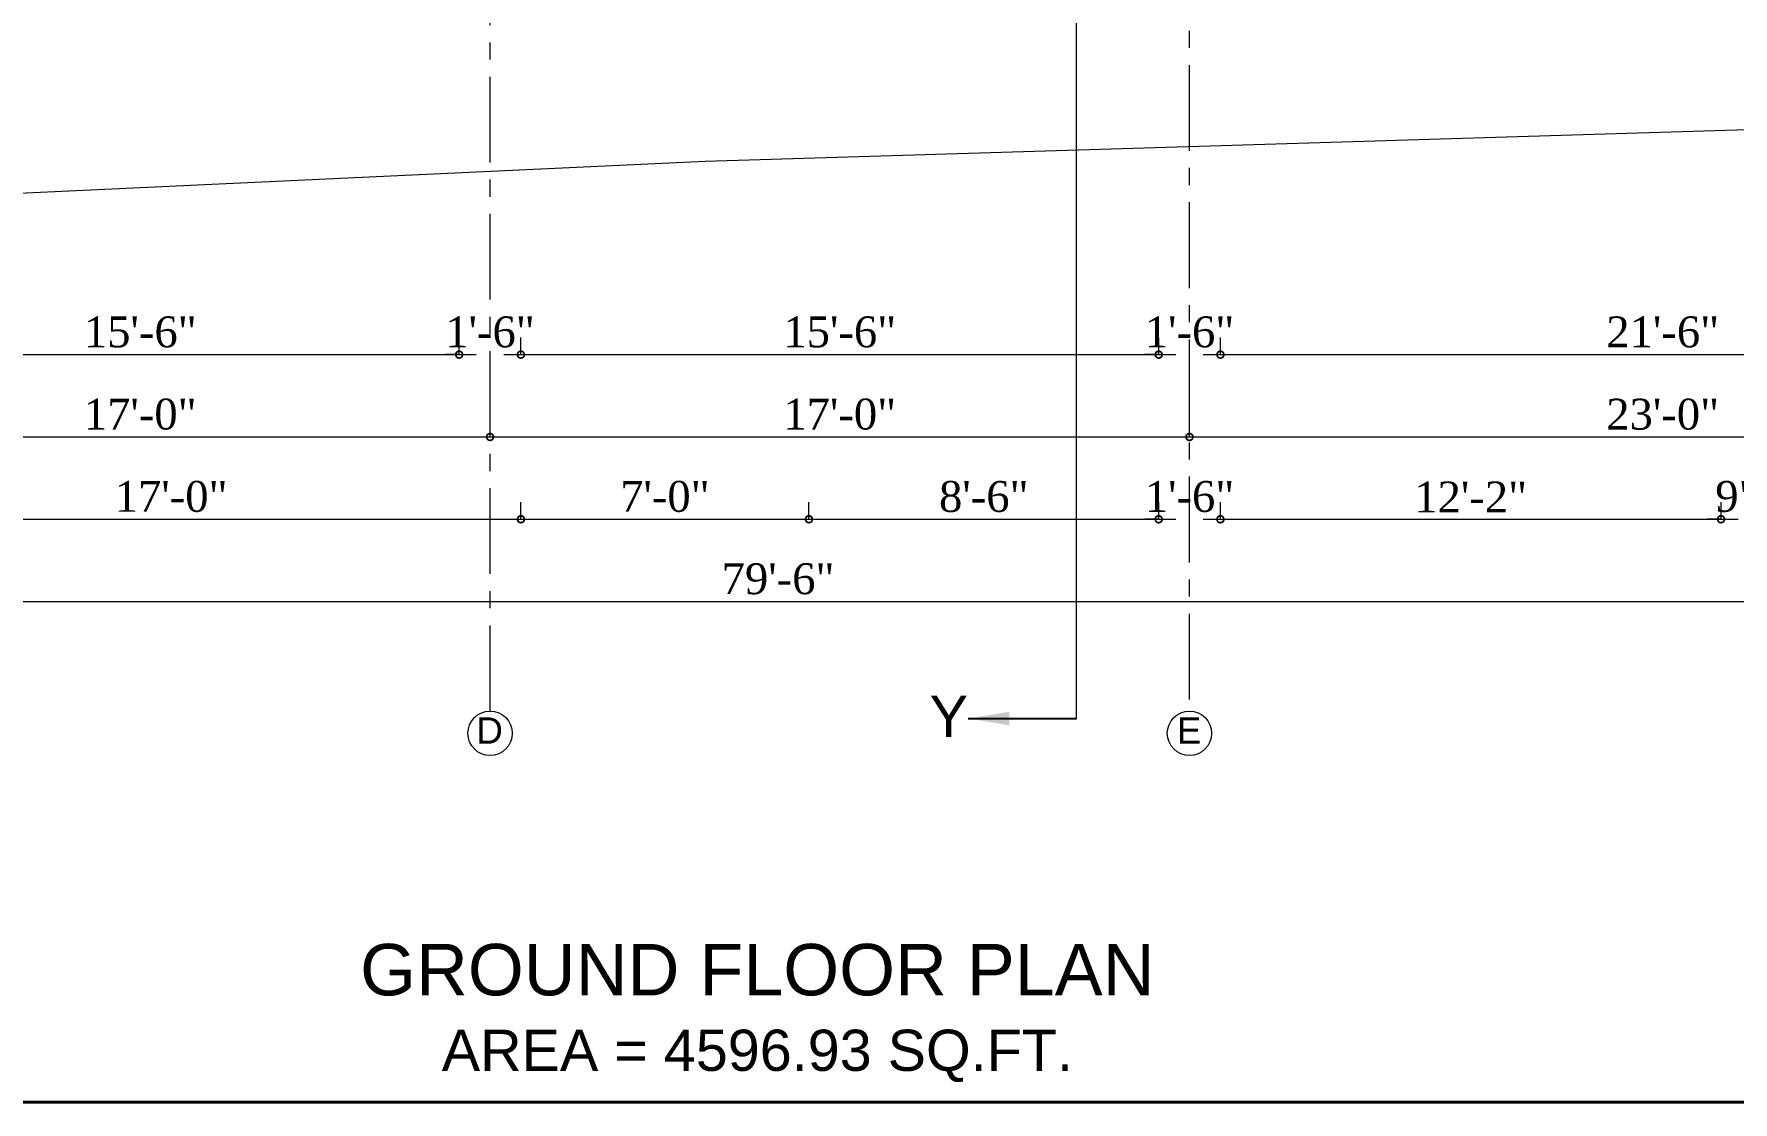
# Model space of a CAD drawing. Header units: inches. Extents: x 5223 to 201172, y -52570 to -12314.
# Drawn here: x 196707.5 to 197203, y -52570 to -52258.6 of the extents above; entities that cross this region are included whole.
import ezdxf

# ---------------------------------------------------------------- set-up
doc = ezdxf.new("R2010")
doc.units = ezdxf.units.IN
doc.header["$LTSCALE"] = 20
doc.header["$MEASUREMENT"] = 0
doc.header["$PDMODE"] = 98
doc.linetypes.add('CENTER', pattern=[2, 1.25, -0.25, 0.25, -0.25])
for name, color, linetype, lineweight in [('border', 242, 'Continuous', 40), ('CL', 252, 'CENTER', 5), ('D-DIM', 5, 'Continuous', 13), ('Dim', 7, 'Continuous', 9), ('Dimention', 77, 'Continuous', 9), ('leader lines', 191, 'Continuous', 9), ('Stair', 34, 'Continuous', 9), ('T-TEXT', 7, 'Continuous', 13), ('text', 247, 'Continuous', 13)]:
    doc.layers.add(name, color=color, linetype=linetype, lineweight=lineweight)
doc.styles.get("Standard").update_dxf_attribs({"font": 'ARIALN.TTF'})
doc.styles.add('Times', font='times.ttf')
doc.dimstyles.new('D100', dxfattribs={"dimtxt": 8, "dimasz": 9, "dimexe": 5, "dimexo": 5, "dimgap": 2, "dimtad": 1, "dimdec": 0, "dimzin": 3, "dimdsep": 46, "dimlunit": 4, "dimtxsty": 'Times', "dimblk": 'DOTSMALL', "dimcen": 0.09, "dimdle": 5, "dimaunit": 1, "dimadec": 3, "dimazin": 0, "dimtfac": 1, "dimtdec": 0, "dimtix": 1, "dimtofl": 0, "dimtmove": 1, "dimatfit": 0, "dimfxl": 1, "dimtolj": 1, "dimtzin": 0, "dimarcsym": 0})
doc.dimstyles.get("Standard").update_dxf_attribs({"dimtxt": 12, "dimasz": 9, "dimexe": 6, "dimexo": 12, "dimgap": 0.09, "dimtad": 0, "dimdec": 0, "dimzin": 0, "dimdsep": 46, "dimlunit": 4, "dimtxsty": 'Standard', "dimcen": 3, "dimadec": 0, "dimazin": 0, "dimtfac": 1, "dimtdec": 0, "dimtofl": 0, "dimtmove": 0, "dimatfit": 3, "dimfxl": 1, "dimtolj": 1, "dimtzin": 0, "dimarcsym": 0})

# ---------------------------------------------------------------- blocks, each defined once
blk = doc.blocks.new('_DotSmall')
at = {"layer": 'Dimention', "color": 0, "const_width": 0.5}
blk.add_lwpolyline([(-0.0625, 0, 1), (0.0625, 0, 1)], format="xyb", close=True, dxfattribs=at)
blk = doc.blocks.new('*D63')
at = {"layer": 'Defpoints', "color": 0, "transparency": 16777216}
for p in [(196645.49, -52352.1), (196831.49, -52352.1), (196831.49, -52352.1)]:
    blk.add_point(p, dxfattribs=at)
at = {"layer": 'Dim', "color": 0, "lineweight": 5, "transparency": 16777216}
for p, q in [((196645.49, -52352.1), (196645.49, -52347.1)), ((196831.49, -52352.1), (196831.49, -52347.1)), ((196640.49, -52352.1), (196836.49, -52352.1))]:
    blk.add_line(p, q, dxfattribs=at)
at = {"layer": 'Dim', "color": 0, "lineweight": 5, "transparency": 16777216, "xscale": 4, "yscale": 4, "zscale": 4, "rotation": 180}
blk.add_blockref('_DotSmall', (196645.49, -52352.1), dxfattribs=at)
at = {"layer": 'Dim', "color": 0, "lineweight": 5, "transparency": 16777216, "xscale": 4, "yscale": 4, "zscale": 4}
blk.add_blockref('_DotSmall', (196831.49, -52352.1), dxfattribs=at)
at = {"layer": 'Dim', "color": 0, "transparency": 16777216, "insert": (196738.49, -52345.52), "char_height": 9, "attachment_point": 5, "style": 'Times'}
blk.add_mtext('\\A1;15\'-6"', dxfattribs=at)
blk = doc.blocks.new('*D64')
at = {"layer": 'Defpoints', "color": 0, "transparency": 16777216}
for p in [(196831.49, -52352.1), (196849.49, -52352.1), (196849.49, -52352.1)]:
    blk.add_point(p, dxfattribs=at)
at = {"layer": 'Dim', "color": 0, "lineweight": 5, "transparency": 16777216}
for p, q in [((196831.49, -52352.1), (196831.49, -52347.1)), ((196849.49, -52352.1), (196849.49, -52347.1)), ((196831.49, -52352.1), (196827.49, -52352.1)), ((196849.49, -52352.1), (196853.49, -52352.1))]:
    blk.add_line(p, q, dxfattribs=at)
at = {"layer": 'Dim', "color": 0, "lineweight": 5, "transparency": 16777216, "xscale": 4, "yscale": 4, "zscale": 4}
blk.add_blockref('_DotSmall', (196831.49, -52352.1), dxfattribs=at)
at = {"layer": 'Dim', "color": 0, "lineweight": 5, "transparency": 16777216, "xscale": 4, "yscale": 4, "zscale": 4, "rotation": 180}
blk.add_blockref('_DotSmall', (196849.49, -52352.1), dxfattribs=at)
at = {"layer": 'Dim', "color": 0, "transparency": 16777216, "insert": (196840.49, -52345.52), "char_height": 9, "attachment_point": 5, "style": 'Times'}
blk.add_mtext('\\A1;1\'-6"', dxfattribs=at)
blk = doc.blocks.new('*D65')
at = {"layer": 'Defpoints', "color": 0, "transparency": 16777216}
for p in [(196849.49, -52352.1), (197035.49, -52352.1), (197035.49, -52352.1)]:
    blk.add_point(p, dxfattribs=at)
at = {"layer": 'Dim', "color": 0, "lineweight": 5, "transparency": 16777216}
for p, q in [((196849.49, -52352.1), (196849.49, -52347.1)), ((197035.49, -52352.1), (197035.49, -52347.1)), ((196844.49, -52352.1), (197040.49, -52352.1))]:
    blk.add_line(p, q, dxfattribs=at)
at = {"layer": 'Dim', "color": 0, "lineweight": 5, "transparency": 16777216, "xscale": 4, "yscale": 4, "zscale": 4, "rotation": 180}
blk.add_blockref('_DotSmall', (196849.49, -52352.1), dxfattribs=at)
at = {"layer": 'Dim', "color": 0, "lineweight": 5, "transparency": 16777216, "xscale": 4, "yscale": 4, "zscale": 4}
blk.add_blockref('_DotSmall', (197035.49, -52352.1), dxfattribs=at)
at = {"layer": 'Dim', "color": 0, "transparency": 16777216, "insert": (196942.49, -52345.52), "char_height": 9, "attachment_point": 5, "style": 'Times'}
blk.add_mtext('\\A1;15\'-6"', dxfattribs=at)
blk = doc.blocks.new('*D66')
at = {"layer": 'Defpoints', "color": 0, "transparency": 16777216}
for p in [(197035.49, -52352.1), (197053.49, -52352.1), (197053.49, -52352.1)]:
    blk.add_point(p, dxfattribs=at)
at = {"layer": 'Dim', "color": 0, "lineweight": 5, "transparency": 16777216}
for p, q in [((197035.49, -52352.1), (197035.49, -52347.1)), ((197053.49, -52352.1), (197053.49, -52347.1)), ((197035.49, -52352.1), (197031.49, -52352.1)), ((197053.49, -52352.1), (197057.49, -52352.1))]:
    blk.add_line(p, q, dxfattribs=at)
at = {"layer": 'Dim', "color": 0, "lineweight": 5, "transparency": 16777216, "xscale": 4, "yscale": 4, "zscale": 4}
blk.add_blockref('_DotSmall', (197035.49, -52352.1), dxfattribs=at)
at = {"layer": 'Dim', "color": 0, "lineweight": 5, "transparency": 16777216, "xscale": 4, "yscale": 4, "zscale": 4, "rotation": 180}
blk.add_blockref('_DotSmall', (197053.49, -52352.1), dxfattribs=at)
at = {"layer": 'Dim', "color": 0, "transparency": 16777216, "insert": (197044.49, -52345.52), "char_height": 9, "attachment_point": 5, "style": 'Times'}
blk.add_mtext('\\A1;1\'-6"', dxfattribs=at)
blk = doc.blocks.new('*D67')
at = {"layer": 'Defpoints', "color": 0, "transparency": 16777216}
for p in [(197053.49, -52352.1), (197311.49, -52352.1), (197311.49, -52352.1)]:
    blk.add_point(p, dxfattribs=at)
at = {"layer": 'Dim', "color": 0, "lineweight": 5, "transparency": 16777216}
for p, q in [((197053.49, -52352.1), (197053.49, -52347.1)), ((197311.49, -52352.1), (197311.49, -52347.1)), ((197048.49, -52352.1), (197316.49, -52352.1))]:
    blk.add_line(p, q, dxfattribs=at)
at = {"layer": 'Dim', "color": 0, "lineweight": 5, "transparency": 16777216, "xscale": 4, "yscale": 4, "zscale": 4, "rotation": 180}
blk.add_blockref('_DotSmall', (197053.49, -52352.1), dxfattribs=at)
at = {"layer": 'Dim', "color": 0, "lineweight": 5, "transparency": 16777216, "xscale": 4, "yscale": 4, "zscale": 4}
blk.add_blockref('_DotSmall', (197311.49, -52352.1), dxfattribs=at)
at = {"layer": 'Dim', "color": 0, "transparency": 16777216, "insert": (197182.49, -52345.52), "char_height": 9, "attachment_point": 5, "style": 'Times'}
blk.add_mtext('\\A1;21\'-6"', dxfattribs=at)
blk = doc.blocks.new('*D70')
at = {"layer": 'Defpoints', "color": 0, "transparency": 16777216}
for p in [(196636.45, -52376.1), (196840.49, -52376.1), (196840.49, -52376.1)]:
    blk.add_point(p, dxfattribs=at)
at = {"layer": 'Dim', "color": 0, "lineweight": 5, "transparency": 16777216}
for p, q in [((196636.45, -52376.1), (196636.45, -52371.1)), ((196840.49, -52376.1), (196840.49, -52371.1)), ((196631.45, -52376.1), (196845.49, -52376.1))]:
    blk.add_line(p, q, dxfattribs=at)
at = {"layer": 'Dim', "color": 0, "lineweight": 5, "transparency": 16777216, "xscale": 4, "yscale": 4, "zscale": 4, "rotation": 180}
blk.add_blockref('_DotSmall', (196636.45, -52376.1), dxfattribs=at)
at = {"layer": 'Dim', "color": 0, "lineweight": 5, "transparency": 16777216, "xscale": 4, "yscale": 4, "zscale": 4}
blk.add_blockref('_DotSmall', (196840.49, -52376.1), dxfattribs=at)
at = {"layer": 'Dim', "color": 0, "transparency": 16777216, "insert": (196738.47, -52369.5), "char_height": 9, "attachment_point": 5, "style": 'Times'}
blk.add_mtext('\\A1;17\'-0"', dxfattribs=at)
blk = doc.blocks.new('*D71')
at = {"layer": 'Defpoints', "color": 0, "transparency": 16777216}
for p in [(196840.49, -52376.1), (197044.47, -52376.1), (197044.47, -52376.1)]:
    blk.add_point(p, dxfattribs=at)
at = {"layer": 'Dim', "color": 0, "lineweight": 5, "transparency": 16777216}
for p, q in [((196840.49, -52376.1), (196840.49, -52371.1)), ((197044.47, -52376.1), (197044.47, -52371.1)), ((196835.49, -52376.1), (197049.47, -52376.1))]:
    blk.add_line(p, q, dxfattribs=at)
at = {"layer": 'Dim', "color": 0, "lineweight": 5, "transparency": 16777216, "xscale": 4, "yscale": 4, "zscale": 4, "rotation": 180}
blk.add_blockref('_DotSmall', (196840.49, -52376.1), dxfattribs=at)
at = {"layer": 'Dim', "color": 0, "lineweight": 5, "transparency": 16777216, "xscale": 4, "yscale": 4, "zscale": 4}
blk.add_blockref('_DotSmall', (197044.47, -52376.1), dxfattribs=at)
at = {"layer": 'Dim', "color": 0, "transparency": 16777216, "insert": (196942.48, -52369.5), "char_height": 9, "attachment_point": 5, "style": 'Times'}
blk.add_mtext('\\A1;17\'-0"', dxfattribs=at)
blk = doc.blocks.new('*D72')
at = {"layer": 'Defpoints', "color": 0, "transparency": 16777216}
for p in [(197044.47, -52376.1), (197320.49, -52376.1), (197320.49, -52376.1)]:
    blk.add_point(p, dxfattribs=at)
at = {"layer": 'Dim', "color": 0, "lineweight": 5, "transparency": 16777216}
for p, q in [((197044.47, -52376.1), (197044.47, -52371.1)), ((197320.49, -52376.1), (197320.49, -52371.1)), ((197039.47, -52376.1), (197325.49, -52376.1))]:
    blk.add_line(p, q, dxfattribs=at)
at = {"layer": 'Dim', "color": 0, "lineweight": 5, "transparency": 16777216, "xscale": 4, "yscale": 4, "zscale": 4, "rotation": 180}
blk.add_blockref('_DotSmall', (197044.47, -52376.1), dxfattribs=at)
at = {"layer": 'Dim', "color": 0, "lineweight": 5, "transparency": 16777216, "xscale": 4, "yscale": 4, "zscale": 4}
blk.add_blockref('_DotSmall', (197320.49, -52376.1), dxfattribs=at)
at = {"layer": 'Dim', "color": 0, "transparency": 16777216, "insert": (197182.48, -52369.52), "char_height": 9, "attachment_point": 5, "style": 'Times'}
blk.add_mtext('\\A1;23\'-0"', dxfattribs=at)
blk = doc.blocks.new('*D76')
at = {"layer": 'Defpoints', "color": 0, "transparency": 16777216}
for p in [(196645.49, -52400.1), (196849.49, -52400.1), (196849.49, -52400.1)]:
    blk.add_point(p, dxfattribs=at)
at = {"layer": 'Dim', "color": 0, "lineweight": 5, "transparency": 16777216}
for p, q in [((196645.49, -52400.1), (196645.49, -52395.1)), ((196849.49, -52400.1), (196849.49, -52395.1)), ((196640.49, -52400.1), (196854.49, -52400.1))]:
    blk.add_line(p, q, dxfattribs=at)
at = {"layer": 'Dim', "color": 0, "lineweight": 5, "transparency": 16777216, "xscale": 4, "yscale": 4, "zscale": 4, "rotation": 180}
blk.add_blockref('_DotSmall', (196645.49, -52400.1), dxfattribs=at)
at = {"layer": 'Dim', "color": 0, "lineweight": 5, "transparency": 16777216, "xscale": 4, "yscale": 4, "zscale": 4}
blk.add_blockref('_DotSmall', (196849.49, -52400.1), dxfattribs=at)
at = {"layer": 'Dim', "color": 0, "transparency": 16777216, "insert": (196747.49, -52393.5), "char_height": 9, "attachment_point": 5, "style": 'Times'}
blk.add_mtext('\\A1;17\'-0"', dxfattribs=at)
blk = doc.blocks.new('*D77')
at = {"layer": 'Defpoints', "color": 0, "transparency": 16777216}
for p in [(196849.49, -52400.1), (196933.49, -52400.1), (196933.49, -52400.1)]:
    blk.add_point(p, dxfattribs=at)
at = {"layer": 'Dim', "color": 0, "lineweight": 5, "transparency": 16777216}
for p, q in [((196849.49, -52400.1), (196849.49, -52395.1)), ((196933.49, -52400.1), (196933.49, -52395.1)), ((196844.49, -52400.1), (196938.49, -52400.1))]:
    blk.add_line(p, q, dxfattribs=at)
at = {"layer": 'Dim', "color": 0, "lineweight": 5, "transparency": 16777216, "xscale": 4, "yscale": 4, "zscale": 4, "rotation": 180}
blk.add_blockref('_DotSmall', (196849.49, -52400.1), dxfattribs=at)
at = {"layer": 'Dim', "color": 0, "lineweight": 5, "transparency": 16777216, "xscale": 4, "yscale": 4, "zscale": 4}
blk.add_blockref('_DotSmall', (196933.49, -52400.1), dxfattribs=at)
at = {"layer": 'Dim', "color": 0, "transparency": 16777216, "insert": (196891.49, -52393.5), "char_height": 9, "attachment_point": 5, "style": 'Times'}
blk.add_mtext('\\A1;7\'-0"', dxfattribs=at)
blk = doc.blocks.new('*D78')
at = {"layer": 'Defpoints', "color": 0, "transparency": 16777216}
for p in [(196933.49, -52400.1), (197035.49, -52400.1), (197035.49, -52400.1)]:
    blk.add_point(p, dxfattribs=at)
at = {"layer": 'Dim', "color": 0, "lineweight": 5, "transparency": 16777216}
for p, q in [((196933.49, -52400.1), (196933.49, -52395.1)), ((197035.49, -52400.1), (197035.49, -52395.1)), ((196928.49, -52400.1), (197040.49, -52400.1))]:
    blk.add_line(p, q, dxfattribs=at)
at = {"layer": 'Dim', "color": 0, "lineweight": 5, "transparency": 16777216, "xscale": 4, "yscale": 4, "zscale": 4, "rotation": 180}
blk.add_blockref('_DotSmall', (196933.49, -52400.1), dxfattribs=at)
at = {"layer": 'Dim', "color": 0, "lineweight": 5, "transparency": 16777216, "xscale": 4, "yscale": 4, "zscale": 4}
blk.add_blockref('_DotSmall', (197035.49, -52400.1), dxfattribs=at)
at = {"layer": 'Dim', "color": 0, "transparency": 16777216, "insert": (196984.49, -52393.52), "char_height": 9, "attachment_point": 5, "style": 'Times'}
blk.add_mtext('\\A1;8\'-6"', dxfattribs=at)
blk = doc.blocks.new('*D79')
at = {"layer": 'Defpoints', "color": 0, "transparency": 16777216}
for p in [(197035.49, -52400.1), (197053.49, -52400.1), (197053.49, -52400.1)]:
    blk.add_point(p, dxfattribs=at)
at = {"layer": 'Dim', "color": 0, "lineweight": 5, "transparency": 16777216}
for p, q in [((197035.49, -52400.1), (197035.49, -52395.1)), ((197053.49, -52400.1), (197053.49, -52395.1)), ((197035.49, -52400.1), (197031.49, -52400.1)), ((197053.49, -52400.1), (197057.49, -52400.1))]:
    blk.add_line(p, q, dxfattribs=at)
at = {"layer": 'Dim', "color": 0, "lineweight": 5, "transparency": 16777216, "xscale": 4, "yscale": 4, "zscale": 4}
blk.add_blockref('_DotSmall', (197035.49, -52400.1), dxfattribs=at)
at = {"layer": 'Dim', "color": 0, "lineweight": 5, "transparency": 16777216, "xscale": 4, "yscale": 4, "zscale": 4, "rotation": 180}
blk.add_blockref('_DotSmall', (197053.49, -52400.1), dxfattribs=at)
at = {"layer": 'Dim', "color": 0, "transparency": 16777216, "insert": (197044.49, -52393.52), "char_height": 9, "attachment_point": 5, "style": 'Times'}
blk.add_mtext('\\A1;1\'-6"', dxfattribs=at)
blk = doc.blocks.new('*D80')
at = {"layer": 'Defpoints', "color": 0, "transparency": 16777216}
for p in [(197053.49, -52400.1), (197199.49, -52400.1), (197199.49, -52400.1)]:
    blk.add_point(p, dxfattribs=at)
at = {"layer": 'Dim', "color": 0, "lineweight": 5, "transparency": 16777216}
for p, q in [((197053.49, -52400.1), (197053.49, -52395.1)), ((197199.49, -52400.1), (197199.49, -52395.1)), ((197048.49, -52400.1), (197204.49, -52400.1))]:
    blk.add_line(p, q, dxfattribs=at)
at = {"layer": 'Dim', "color": 0, "lineweight": 5, "transparency": 16777216, "xscale": 4, "yscale": 4, "zscale": 4, "rotation": 180}
blk.add_blockref('_DotSmall', (197053.49, -52400.1), dxfattribs=at)
at = {"layer": 'Dim', "color": 0, "lineweight": 5, "transparency": 16777216, "xscale": 4, "yscale": 4, "zscale": 4}
blk.add_blockref('_DotSmall', (197199.49, -52400.1), dxfattribs=at)
at = {"layer": 'Dim', "color": 0, "transparency": 16777216, "insert": (197126.49, -52393.6), "char_height": 9, "attachment_point": 5, "style": 'Times'}
blk.add_mtext('\\A1;12\'-2"', dxfattribs=at)
blk = doc.blocks.new('*D81')
at = {"layer": 'Defpoints', "color": 0, "transparency": 16777216}
for p in [(197199.49, -52400.1), (197208.49, -52400.1), (197208.49, -52400.1)]:
    blk.add_point(p, dxfattribs=at)
at = {"layer": 'Dim', "color": 0, "lineweight": 5, "transparency": 16777216}
for p, q in [((197199.49, -52400.1), (197199.49, -52395.1)), ((197208.49, -52400.1), (197208.49, -52395.1)), ((197199.49, -52400.1), (197195.49, -52400.1)), ((197208.49, -52400.1), (197212.49, -52400.1))]:
    blk.add_line(p, q, dxfattribs=at)
at = {"layer": 'Dim', "color": 0, "lineweight": 5, "transparency": 16777216, "xscale": 4, "yscale": 4, "zscale": 4}
blk.add_blockref('_DotSmall', (197199.49, -52400.1), dxfattribs=at)
at = {"layer": 'Dim', "color": 0, "lineweight": 5, "transparency": 16777216, "xscale": 4, "yscale": 4, "zscale": 4, "rotation": 180}
blk.add_blockref('_DotSmall', (197208.49, -52400.1), dxfattribs=at)
at = {"layer": 'Dim', "color": 0, "transparency": 16777216, "insert": (197203.99, -52393.5), "char_height": 9, "attachment_point": 5, "style": 'Times'}
blk.add_mtext('\\A1;9"', dxfattribs=at)
blk = doc.blocks.new('*D84')
at = {"layer": 'Defpoints', "color": 0, "transparency": 16777216}
for p in [(196447.49, -52424.1), (197401.49, -52424.1), (197401.49, -52424.1)]:
    blk.add_point(p, dxfattribs=at)
at = {"layer": 'Dim', "color": 0, "lineweight": 5, "transparency": 16777216}
for p, q in [((196447.49, -52424.1), (196447.49, -52419.1)), ((197401.49, -52424.1), (197401.49, -52419.1)), ((196442.49, -52424.1), (197406.49, -52424.1))]:
    blk.add_line(p, q, dxfattribs=at)
at = {"layer": 'Dim', "color": 0, "lineweight": 5, "transparency": 16777216, "xscale": 4, "yscale": 4, "zscale": 4, "rotation": 180}
blk.add_blockref('_DotSmall', (196447.49, -52424.1), dxfattribs=at)
at = {"layer": 'Dim', "color": 0, "lineweight": 5, "transparency": 16777216, "xscale": 4, "yscale": 4, "zscale": 4}
blk.add_blockref('_DotSmall', (197401.49, -52424.1), dxfattribs=at)
at = {"layer": 'Dim', "color": 0, "transparency": 16777216, "insert": (196924.49, -52417.5), "char_height": 9, "attachment_point": 5, "style": 'Times'}
blk.add_mtext('\\A1;79\'-6"', dxfattribs=at)

msp = doc.modelspace()

# ---------------------------------------------------------------- linework, layer by layer
at = {"layer": 'border'}
msp.add_lwpolyline([(195851.85, -51151.73), (197893.12, -51151.73), (197893.12, -52570.02), (195851.85, -52570.02)], close=True, dxfattribs=at)
at = {"layer": 'CL'}
for p, q in [((197044.47, -52452.67), (197044.47, -51208.87)), ((196840.49, -52456.05), (196840.49, -51212.26))]:
    msp.add_line(p, q, dxfattribs=at)
at = {"layer": 'D-DIM'}
msp.add_line((197011.49, -52458.21), (197011.49, -51176.7), dxfattribs=at)
at = {"layer": 'leader lines'}
for centre in [(196840.49, -52462.51), (197044.47, -52462.51)]:
    msp.add_circle(centre, 6.46, dxfattribs=at)
at = {"layer": 'Stair'}
for p, q in [((196903.21, -52295.67), (197287.28, -52284.03)), ((196505.57, -52314.25), (196903.21, -52295.67))]:
    msp.add_line(p, q, dxfattribs=at)

# ---------------------------------------------------------------- texts
at = {"layer": 'T-TEXT', "ltscale": 0.5, "insert": (196918.44, -52564.23), "char_height": 36, "attachment_point": 8}
msp.add_mtext('{\\fArial|b0|i0|c0|p34;\\H0.4167x;\\C7;GROUND FLOOR PLAN\\H1.4x; \\H1.429x;\\P\\H0.4x;AREA = 4596.93 SQ.FT.}', dxfattribs=at)
at = {"layer": 'text', "attachment_point": 5, "rotation": 360}
for s, insert, char_height in [('{\\fArial Baltic|b0|i0|c0|p34;Y}', (196974.29, -52457.57), 12), ('{\\fArial Baltic|b0|i0|c0|p34;D}', (196840.37, -52461.69), 7.68), ('{\\fArial Baltic|b0|i0|c0|p34;E}', (197044.36, -52461.69), 7.68)]:
    msp.add_mtext(s, dxfattribs=dict(at, insert=insert, char_height=char_height))

# ---------------------------------------------------------------- dimensions: what is measured, and where the dimension line sits
at = {"layer": 'Dim'}
for base, p1, p2, picture, middle in [((196831.49, -52352.1), (196645.49, -52352.1), (196831.49, -52352.1), '*D63', (196738.49, -52345.52)), ((196849.49, -52352.1), (196831.49, -52352.1), (196849.49, -52352.1), '*D64', (196840.49, -52345.52)), ((197035.49, -52352.1), (196849.49, -52352.1), (197035.49, -52352.1), '*D65', (196942.49, -52345.52)), ((197053.49, -52352.1), (197035.49, -52352.1), (197053.49, -52352.1), '*D66', (197044.49, -52345.52)), ((197311.49, -52352.1), (197053.49, -52352.1), (197311.49, -52352.1), '*D67', (197182.49, -52345.52)), ((196840.49, -52376.1), (196636.45, -52376.1), (196840.49, -52376.1), '*D70', (196738.47, -52369.5)), ((197044.47, -52376.1), (196840.49, -52376.1), (197044.47, -52376.1), '*D71', (196942.48, -52369.5)), ((197320.49, -52376.1), (197044.47, -52376.1), (197320.49, -52376.1), '*D72', (197182.48, -52369.52)), ((196849.49, -52400.1), (196645.49, -52400.1), (196849.49, -52400.1), '*D76', (196747.49, -52393.5)), ((196933.49, -52400.1), (196849.49, -52400.1), (196933.49, -52400.1), '*D77', (196891.49, -52393.5)), ((197035.49, -52400.1), (196933.49, -52400.1), (197035.49, -52400.1), '*D78', (196984.49, -52393.52)), ((197053.49, -52400.1), (197035.49, -52400.1), (197053.49, -52400.1), '*D79', (197044.49, -52393.52)), ((197199.49, -52400.1), (197053.49, -52400.1), (197199.49, -52400.1), '*D80', (197126.49, -52393.6)), ((197208.49, -52400.1), (197199.49, -52400.1), (197208.49, -52400.1), '*D81', (197203.99, -52393.5)), ((197401.49, -52424.1), (196447.49, -52424.1), (197401.49, -52424.1), '*D84', (196924.49, -52417.5))]:
    dim = msp.add_linear_dim(base=base, p1=p1, p2=p2, dimstyle='D100', override={"dimtxt": 9, "dimasz": 4, "dimfxl": 3, "dimfxlon": 1, "dimlwd": 5, "dimlwe": 5}, dxfattribs=at)
    dim.commit()
    dim.dimension.update_dxf_attribs({"geometry": picture, "text_midpoint": middle})

# ---------------------------------------------------------------- leaders
at = {"layer": 'D-DIM'}
msp.add_leader([(196979.95, -52458.21), (197011.49, -52458.21)], dimstyle='Standard', override={"dimasz": 12, "dimgap": 0.09, "dimtad": 0, "dimfxl": 4, "dimfxlon": 1}, dxfattribs=at)

doc.saveas('drawing.dxf')
